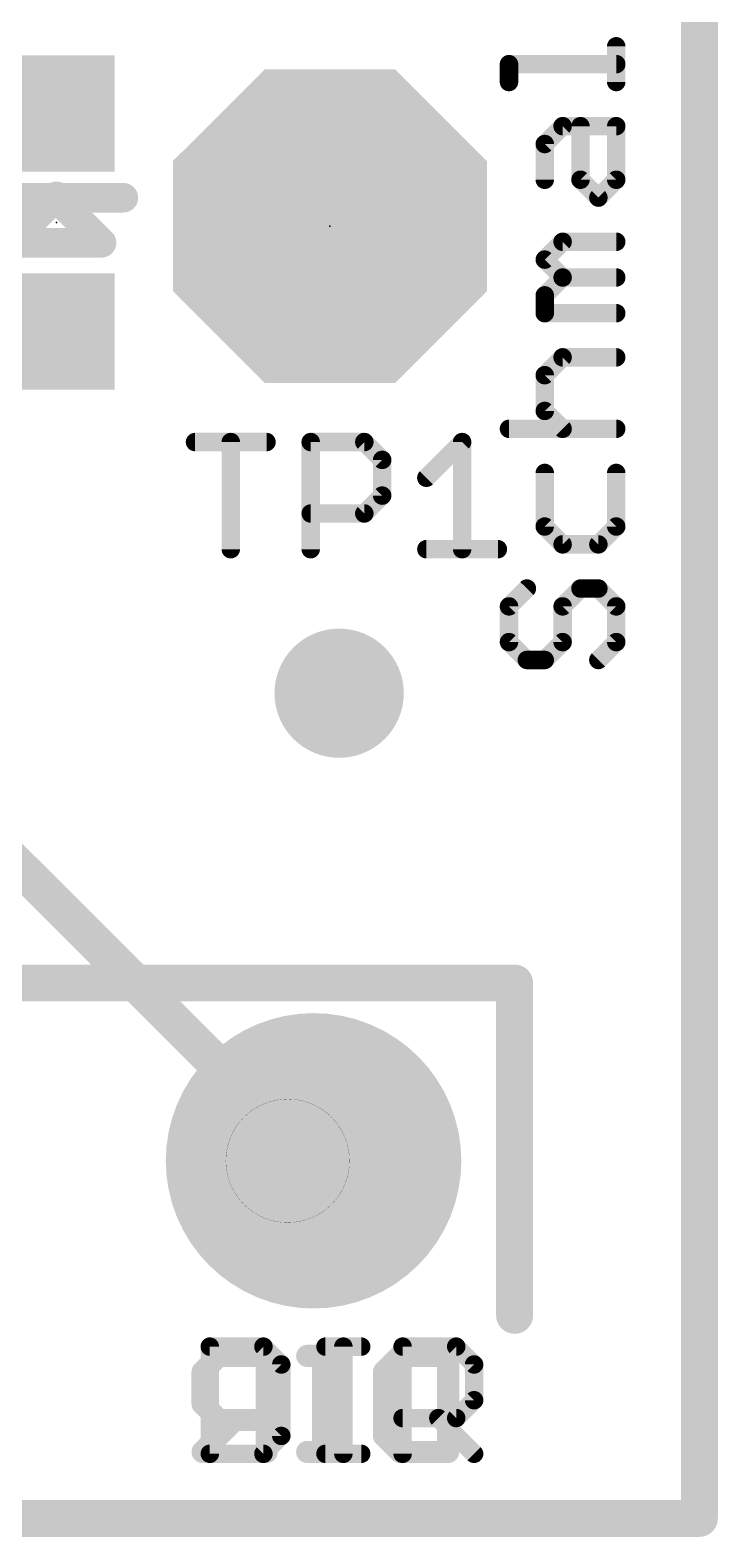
# Model space of a CAD drawing. Extents: x -11.8 to 66.2, y -19.6 to 35.5.
# Drawn here: x 32.23 to 36.96, y -0.13 to 10.24 of the extents above; entities that cross this region are included whole.
import ezdxf

# ---------------------------------------------------------------- set-up
doc = ezdxf.new("R2010")
doc.units = 0
for name, color, linetype in [('1', 12, 'CONTINUOUS'), ('16', 132, 'CONTINUOUS'), ('17', 110, 'CONTINUOUS'), ('18', 110, 'CONTINUOUS'), ('20', 53, 'CONTINUOUS'), ('21', 41, 'CONTINUOUS'), ('22', 40, 'CONTINUOUS'), ('23', 53, 'CONTINUOUS'), ('51', 53, 'CONTINUOUS')]:
    doc.layers.add(name, color=color, linetype=linetype)

# ---------------------------------------------------------------- blocks, each defined once
blk = doc.blocks.new('ROUNDP')
at = {"const_width": 0.5}
blk.add_lwpolyline([(0, -0.25, 1), (0, 0.25, 1), (0, -0.25)], format="xyb", dxfattribs=at)
blk = doc.blocks.new('RECT')
blk.add_solid([(-0.5, -0.5), (0.5, -0.5), (-0.5, 0.5), (0.5, 0.5)])
blk = doc.blocks.new('OCTAGONP')
at = {"const_width": 0.5}
blk.add_lwpolyline([(-0.25, -0.1036), (-0.25, 0.1036), (-0.1036, 0.25), (0.1036, 0.25), (0.25, 0.1036), (0.25, -0.1036), (0.1036, -0.25), (-0.1036, -0.25), (-0.25, -0.1036), (-0.25, 0.1036)], dxfattribs=at)
blk = doc.blocks.new('ROUNDV')
at = {"const_width": 0.5}
blk.add_lwpolyline([(0, -0.25, 1), (0, 0.25, 1), (0, -0.25)], format="xyb", dxfattribs=at)

msp = doc.modelspace()

# ---------------------------------------------------------------- linework, layer by layer
at = {"layer": '1', "const_width": 0.254}
for points in [[(36.83, 30.48), (36.83, 0)], [(30.861, 8.167), (32.4088, 8.167)], [(32.4088, 8.167), (32.4104, 8.1654)], [(34.1778, 2.46), (31.5578, 5.08)], [(36.83, 0), (0, 0)]]:
    msp.add_lwpolyline(points, dxfattribs=at)
at = {"layer": '1', "const_width": 0.127}
for points in [[(32.4537, 8.2119, 1), (32.3639, 8.1221)], [(32.4088, 8.1035, 1), (32.4088, 8.2305)], [(32.3655, 8.1205, 1), (32.4553, 8.2103)], [(34.1329, 2.4151, 1), (34.2227, 2.5049)], [(36.83, -0.0635, 1), (36.83, 0.0635)], [(36.7665, 0, 1), (36.8935, 0)]]:
    msp.add_lwpolyline(points, format="xyb", dxfattribs=at)
at = {"layer": '16', "const_width": 0.254}
for points in [[(36.83, 30.48), (36.83, 0)], [(36.83, 0), (0, 0)]]:
    msp.add_lwpolyline(points, dxfattribs=at)
at = {"layer": '16', "const_width": 0.127}
for points in [[(36.83, -0.0635, 1), (36.83, 0.0635)], [(36.7665, 0, 1), (36.8935, 0)]]:
    msp.add_lwpolyline(points, format="xyb", dxfattribs=at)
at = {"layer": '20', "const_width": 0.254}
for points in [[(36.83, 30.48), (36.83, 0)], [(36.83, 0), (0, 0)]]:
    msp.add_lwpolyline(points, dxfattribs=at)
at = {"layer": '20', "const_width": 0.127}
for points in [[(36.83, -0.0635, 1), (36.83, 0.0635)], [(36.7665, 0, 1), (36.8935, 0)]]:
    msp.add_lwpolyline(points, format="xyb", dxfattribs=at)
at = {"layer": '21'}
for points, const_width in [([(36.83, 0), (36.83, 30.48)], 0.254), ([(36.2585, 9.8815), (36.2585, 10.1272)], 0.127), ([(35.5213, 9.8815), (35.5213, 10.0043)], 0.127), ([(35.5213, 10.0043), (36.2585, 10.0043)], 0.127), ([(35.767, 9.4549), (35.8899, 9.5777)], 0.127), ([(35.8899, 9.5777), (36.2585, 9.5777)], 0.127), ([(36.0128, 9.2091), (36.0128, 9.5777)], 0.127), ([(36.2585, 9.5777), (36.2585, 9.2091)], 0.127), ([(35.767, 9.2091), (35.767, 9.4549)], 0.127), ([(36.1356, 9.0863), (36.0128, 9.2091)], 0.127), ([(36.2585, 9.2091), (36.1356, 9.0863)], 0.127), ([(31.9504, 9.0854), (32.4104, 9.0854)], 0.2032), ([(32.4104, 9.0954), (32.0904, 8.7754)], 0.2032), ([(32.8704, 9.0854), (32.4104, 9.0854)], 0.2032), ([(32.4104, 9.0854), (32.7204, 8.7754)], 0.2032), ([(32.0904, 8.7754), (32.7204, 8.7754)], 0.2032), ([(35.767, 8.6597), (35.8899, 8.7826)], 0.127), ([(35.8899, 8.7826), (36.2585, 8.7826)], 0.127), ([(35.8899, 8.5368), (35.767, 8.6597)], 0.127), ([(35.767, 8.4139), (35.8899, 8.5368)], 0.127), ([(35.8899, 8.5368), (36.2585, 8.5368)], 0.127), ([(35.767, 8.2911), (35.767, 8.4139)], 0.127), ([(36.2585, 8.2911), (35.767, 8.2911)], 0.127), ([(35.767, 7.8645), (35.8899, 7.9874)], 0.127), ([(35.8899, 7.9874), (36.2585, 7.9874)], 0.127), ([(35.767, 7.6188), (35.767, 7.8645)], 0.127), ([(35.8899, 7.4959), (35.767, 7.6188)], 0.127), ([(33.3629, 7.4047), (33.8544, 7.4047)], 0.127), ([(33.6086, 6.6675), (33.6086, 7.4047)], 0.127), ([(34.1581, 6.6675), (34.1581, 7.4047)], 0.127), ([(34.1581, 7.4047), (34.5267, 7.4047)], 0.127), ([(34.5267, 7.4047), (34.6496, 7.2819)], 0.127), ([(34.9533, 7.159), (35.199, 7.4047)], 0.127), ([(35.199, 7.4047), (35.199, 6.6675)], 0.127), ([(35.5213, 7.4959), (36.2585, 7.4959)], 0.127), ([(34.6496, 7.2819), (34.6496, 7.0361)], 0.127), ([(35.767, 7.1922), (35.767, 6.8236)], 0.127), ([(36.2585, 6.8236), (36.2585, 7.1922)], 0.127), ([(34.6496, 7.0361), (34.5267, 6.9132)], 0.127), ([(34.5267, 6.9132), (34.1581, 6.9132)], 0.127), ([(35.767, 6.8236), (35.8899, 6.7007)], 0.127), ([(36.1356, 6.7007), (36.2585, 6.8236)], 0.127), ([(35.8899, 6.7007), (36.1356, 6.7007)], 0.127), ([(34.9533, 6.6675), (35.4448, 6.6675)], 0.127), ([(35.6441, 6.397), (35.5213, 6.2741)], 0.127), ([(35.8899, 6.2741), (36.0128, 6.397)], 0.127), ([(36.0128, 6.397), (36.1356, 6.397)], 0.127), ([(36.1356, 6.397), (36.2585, 6.2741)], 0.127), ([(35.5213, 6.2741), (35.5213, 6.0284)], 0.127), ([(35.8899, 6.0284), (35.8899, 6.2741)], 0.127), ([(36.2585, 6.2741), (36.2585, 6.0284)], 0.127), ([(35.5213, 6.0284), (35.6441, 5.9055)], 0.127), ([(35.767, 5.9055), (35.8899, 6.0284)], 0.127), ([(36.2585, 6.0284), (36.1356, 5.9055)], 0.127), ([(35.6441, 5.9055), (35.767, 5.9055)], 0.127), ([(33.4645, 1.1817), (33.4645, 0.4445)], 0.127), ([(33.8331, 1.1817), (33.4645, 1.1817)], 0.127), ([(33.956, 1.0589), (33.8331, 1.1817)], 0.127), ([(34.2597, 1.1817), (34.5054, 1.1817)], 0.127), ([(34.3826, 0.4445), (34.3826, 1.1817)], 0.127), ([(34.7898, 0.4445), (34.7898, 1.1817)], 0.127), ([(34.7898, 1.1817), (35.1584, 1.1817)], 0.127), ([(35.1584, 1.1817), (35.2813, 1.0589)], 0.127), ([(33.956, 0.5674), (33.956, 1.0589)], 0.127), ([(35.2813, 1.0589), (35.2813, 0.8131)], 0.127), ([(35.2813, 0.8131), (35.1584, 0.6902)], 0.127), ([(35.1584, 0.6902), (34.7898, 0.6902)], 0.127), ([(35.0356, 0.6902), (35.2813, 0.4445)], 0.127), ([(33.8331, 0.4445), (33.956, 0.5674)], 0.127), ([(33.4645, 0.4445), (33.8331, 0.4445)], 0.127), ([(34.2597, 0.4445), (34.5054, 0.4445)], 0.127), ([(0, 0), (36.83, 0)], 0.254)]:
    msp.add_lwpolyline(points, dxfattribs=dict(at, const_width=const_width))
for points, const_width in [([(36.2903, 10.1272, 1), (36.2268, 10.1272)], 0.0635), ([(35.553, 10.0043, 1), (35.4895, 10.0043)], 0.0635), ([(35.5213, 10.0361, 1), (35.5213, 9.9726)], 0.0635), ([(36.2585, 9.9726, 1), (36.2585, 10.0361)], 0.0635), ([(35.4895, 9.8815, 1), (35.553, 9.8815)], 0.0635), ([(36.2268, 9.8815, 1), (36.2903, 9.8815)], 0.0635), ([(35.8899, 9.6095, 1), (35.8899, 9.546)], 0.0635), ([(35.9123, 9.5553, 1), (35.8674, 9.6002)], 0.0635), ([(36.0445, 9.5777, 1), (35.981, 9.5777)], 0.0635), ([(36.2903, 9.5777, 1), (36.2268, 9.5777)], 0.0635), ([(36.2585, 9.546, 1), (36.2585, 9.6095)], 0.0635), ([(35.7988, 9.4549, 1), (35.7353, 9.4549)], 0.0635), ([(35.7446, 9.4773, 1), (35.7895, 9.4324)], 0.0635), ([(35.7353, 9.2091, 1), (35.7988, 9.2091)], 0.0635), ([(35.981, 9.2091, 1), (36.0445, 9.2091)], 0.0635), ([(36.0352, 9.2316, 1), (35.9903, 9.1867)], 0.0635), ([(36.2268, 9.2091, 1), (36.2903, 9.2091)], 0.0635), ([(36.281, 9.1867, 1), (36.236, 9.2316)], 0.0635), ([(32.4104, 9.1362, 1), (32.4104, 9.0346)], 0.1016), ([(32.4463, 9.1213, 1), (32.3745, 9.0495)], 0.1016), ([(32.4463, 9.0595, 1), (32.3745, 9.1313)], 0.1016), ([(32.4104, 9.0346, 1), (32.4104, 9.1362)], 0.1016), ([(32.8704, 9.0346, 1), (32.8704, 9.1362)], 0.1016), ([(36.1132, 9.1087, 1), (36.1581, 9.0638)], 0.0635), ([(36.1132, 9.0638, 1), (36.1581, 9.1087)], 0.0635), ([(32.6845, 8.7395, 1), (32.7563, 8.8113)], 0.1016), ([(32.7204, 8.7246, 1), (32.7204, 8.8262)], 0.1016), ([(35.8899, 8.8143, 1), (35.8899, 8.7508)], 0.0635), ([(35.9123, 8.7601, 1), (35.8674, 8.805)], 0.0635), ([(36.2585, 8.7508, 1), (36.2585, 8.8143)], 0.0635), ([(35.7895, 8.6821, 1), (35.7446, 8.6372)], 0.0635), ([(35.7446, 8.6821, 1), (35.7895, 8.6372)], 0.0635), ([(35.8899, 8.5686, 1), (35.8899, 8.5051)], 0.0635), ([(35.9123, 8.5144, 1), (35.8674, 8.5593)], 0.0635), ([(35.8674, 8.5144, 1), (35.9123, 8.5593)], 0.0635), ([(36.2585, 8.5051, 1), (36.2585, 8.5686)], 0.0635), ([(35.7988, 8.4139, 1), (35.7353, 8.4139)], 0.0635), ([(35.7446, 8.4364, 1), (35.7895, 8.3915)], 0.0635), ([(35.767, 8.3228, 1), (35.767, 8.2593)], 0.0635), ([(35.7353, 8.2911, 1), (35.7988, 8.2911)], 0.0635), ([(36.2585, 8.2593, 1), (36.2585, 8.3228)], 0.0635), ([(35.8899, 8.0191, 1), (35.8899, 7.9556)], 0.0635), ([(35.9123, 7.9649, 1), (35.8674, 8.0098)], 0.0635), ([(36.2585, 7.9556, 1), (36.2585, 8.0191)], 0.0635), ([(35.7988, 7.8645, 1), (35.7353, 7.8645)], 0.0635), ([(35.7446, 7.8869, 1), (35.7895, 7.842)], 0.0635), ([(35.7895, 7.6412, 1), (35.7446, 7.5963)], 0.0635), ([(35.7353, 7.6188, 1), (35.7988, 7.6188)], 0.0635), ([(33.3629, 7.4365, 1), (33.3629, 7.373)], 0.0635), ([(33.6404, 7.4047, 1), (33.5769, 7.4047)], 0.0635), ([(33.8544, 7.373, 1), (33.8544, 7.4365)], 0.0635), ([(34.1898, 7.4047, 1), (34.1263, 7.4047)], 0.0635), ([(34.1581, 7.4365, 1), (34.1581, 7.373)], 0.0635), ([(34.5492, 7.4272, 1), (34.5043, 7.3823)], 0.0635), ([(34.5267, 7.373, 1), (34.5267, 7.4365)], 0.0635), ([(35.2308, 7.4047, 1), (35.1673, 7.4047)], 0.0635), ([(35.2215, 7.3823, 1), (35.1766, 7.4272)], 0.0635), ([(35.5213, 7.5276, 1), (35.5213, 7.4641)], 0.0635), ([(35.8674, 7.4734, 1), (35.9123, 7.5183)], 0.0635), ([(36.2585, 7.4641, 1), (36.2585, 7.5276)], 0.0635), ([(34.6813, 7.2819, 1), (34.6178, 7.2819)], 0.0635), ([(34.6271, 7.2594, 1), (34.672, 7.3043)], 0.0635), ([(34.9308, 7.1814, 1), (34.9757, 7.1365)], 0.0635), ([(35.7988, 7.1922, 1), (35.7353, 7.1922)], 0.0635), ([(36.2903, 7.1922, 1), (36.2268, 7.1922)], 0.0635), ([(34.6178, 7.0361, 1), (34.6813, 7.0361)], 0.0635), ([(34.672, 7.0137, 1), (34.6271, 7.0586)], 0.0635), ([(34.1581, 6.945, 1), (34.1581, 6.8815)], 0.0635), ([(34.5043, 6.9357, 1), (34.5492, 6.8908)], 0.0635), ([(34.5267, 6.8815, 1), (34.5267, 6.945)], 0.0635), ([(35.7353, 6.8236, 1), (35.7988, 6.8236)], 0.0635), ([(35.7895, 6.846, 1), (35.7446, 6.8011)], 0.0635), ([(36.2268, 6.8236, 1), (36.2903, 6.8236)], 0.0635), ([(36.281, 6.8011, 1), (36.236, 6.846)], 0.0635), ([(35.8899, 6.7324, 1), (35.8899, 6.6689)], 0.0635), ([(35.8674, 6.6782, 1), (35.9123, 6.7231)], 0.0635), ([(36.1132, 6.7231, 1), (36.1581, 6.6782)], 0.0635), ([(36.1356, 6.6689, 1), (36.1356, 6.7324)], 0.0635), ([(33.5769, 6.6675, 1), (33.6404, 6.6675)], 0.0635), ([(34.1263, 6.6675, 1), (34.1898, 6.6675)], 0.0635), ([(34.9533, 6.6993, 1), (34.9533, 6.6358)], 0.0635), ([(35.1673, 6.6675, 1), (35.2308, 6.6675)], 0.0635), ([(35.4448, 6.6358, 1), (35.4448, 6.6993)], 0.0635), ([(35.6666, 6.3745, 1), (35.6217, 6.4194)], 0.0635), ([(36.0128, 6.4287, 1), (36.0128, 6.3652)], 0.0635), ([(36.0352, 6.3745, 1), (35.9903, 6.4194)], 0.0635), ([(36.1581, 6.4194, 1), (36.1132, 6.3745)], 0.0635), ([(36.1356, 6.3652, 1), (36.1356, 6.4287)], 0.0635), ([(35.553, 6.2741, 1), (35.4895, 6.2741)], 0.0635), ([(35.4988, 6.2966, 1), (35.5437, 6.2517)], 0.0635), ([(35.9216, 6.2741, 1), (35.8581, 6.2741)], 0.0635), ([(35.8674, 6.2966, 1), (35.9123, 6.2517)], 0.0635), ([(36.2903, 6.2741, 1), (36.2268, 6.2741)], 0.0635), ([(36.236, 6.2517, 1), (36.281, 6.2966)], 0.0635), ([(35.4895, 6.0284, 1), (35.553, 6.0284)], 0.0635), ([(35.5437, 6.0508, 1), (35.4988, 6.0059)], 0.0635), ([(35.8581, 6.0284, 1), (35.9216, 6.0284)], 0.0635), ([(35.9123, 6.0059, 1), (35.8674, 6.0508)], 0.0635), ([(36.2268, 6.0284, 1), (36.2903, 6.0284)], 0.0635), ([(36.281, 6.0059, 1), (36.236, 6.0508)], 0.0635), ([(35.6441, 5.9372, 1), (35.6441, 5.8738)], 0.0635), ([(35.6217, 5.883, 1), (35.6666, 5.928)], 0.0635), ([(35.7446, 5.928, 1), (35.7895, 5.883)], 0.0635), ([(35.767, 5.8738, 1), (35.767, 5.9372)], 0.0635), ([(36.1132, 5.928, 1), (36.1581, 5.883)], 0.0635), ([(33.4963, 1.1817, 1), (33.4327, 1.1817)], 0.0635), ([(33.4645, 1.2135, 1), (33.4645, 1.15)], 0.0635), ([(33.8556, 1.2042, 1), (33.8107, 1.1593)], 0.0635), ([(33.8331, 1.15, 1), (33.8331, 1.2135)], 0.0635), ([(34.2597, 1.2135, 1), (34.2597, 1.15)], 0.0635), ([(34.4143, 1.1817, 1), (34.3508, 1.1817)], 0.0635), ([(34.5054, 1.15, 1), (34.5054, 1.2135)], 0.0635), ([(34.7898, 1.2135, 1), (34.7898, 1.15)], 0.0635), ([(34.8216, 1.1817, 1), (34.7581, 1.1817)], 0.0635), ([(35.1809, 1.2042, 1), (35.136, 1.1593)], 0.0635), ([(35.1584, 1.15, 1), (35.1584, 1.2135)], 0.0635), ([(33.9877, 1.0589, 1), (33.9242, 1.0589)], 0.0635), ([(33.9335, 1.0364, 1), (33.9784, 1.0813)], 0.0635), ([(35.3131, 1.0589, 1), (35.2495, 1.0589)], 0.0635), ([(35.2588, 1.0364, 1), (35.3038, 1.0813)], 0.0635), ([(35.2495, 0.8131, 1), (35.3131, 0.8131)], 0.0635), ([(35.3038, 0.7907, 1), (35.2588, 0.8356)], 0.0635), ([(34.7898, 0.722, 1), (34.7898, 0.6585)], 0.0635), ([(35.058, 0.7127, 1), (35.0131, 0.6678)], 0.0635), ([(35.136, 0.7127, 1), (35.1809, 0.6678)], 0.0635), ([(35.1584, 0.6585, 1), (35.1584, 0.722)], 0.0635), ([(33.9784, 0.5449, 1), (33.9335, 0.5898)], 0.0635), ([(33.9242, 0.5674, 1), (33.9877, 0.5674)], 0.0635), ([(33.4327, 0.4445, 1), (33.4963, 0.4445)], 0.0635), ([(33.4645, 0.4763, 1), (33.4645, 0.4128)], 0.0635), ([(33.8107, 0.467, 1), (33.8556, 0.422)], 0.0635), ([(33.8331, 0.4128, 1), (33.8331, 0.4763)], 0.0635), ([(34.2597, 0.4763, 1), (34.2597, 0.4128)], 0.0635), ([(34.3508, 0.4445, 1), (34.4143, 0.4445)], 0.0635), ([(34.5054, 0.4128, 1), (34.5054, 0.4763)], 0.0635), ([(34.7581, 0.4445, 1), (34.8216, 0.4445)], 0.0635), ([(35.2588, 0.422, 1), (35.3038, 0.467)], 0.0635), ([(36.83, -0.0635, 1), (36.83, 0.0635)], 0.127), ([(36.7665, 0, 1), (36.8935, 0)], 0.127)]:
    msp.add_lwpolyline(points, format="xyb", dxfattribs=dict(at, const_width=const_width))
at = {"layer": '22'}
for points, const_width in [([(36.83, 0), (36.83, 30.48)], 0.254), ([(28.956, 3.683), (35.56, 3.683)], 0.254), ([(35.56, 3.683), (35.56, 1.397)], 0.254), ([(33.525, 1.1182), (33.4148, 1.008)], 0.1524), ([(33.8554, 1.1182), (33.525, 1.1182)], 0.1524), ([(33.8554, 0.4572), (33.8554, 1.1182)], 0.1524), ([(34.3544, 1.1182), (34.1341, 1.1182)], 0.1524), ([(34.2442, 0.4572), (34.2442, 1.1182)], 0.1524), ([(34.6622, 1.008), (34.7723, 1.1182)], 0.1524), ([(34.7723, 1.1182), (35.1028, 1.1182)], 0.1524), ([(35.1028, 1.1182), (35.1028, 0.4572)], 0.1524), ([(33.4148, 1.008), (33.4148, 0.7877)], 0.1524), ([(34.6622, 0.5674), (34.6622, 1.008)], 0.1524), ([(33.4148, 0.7877), (33.525, 0.6775)], 0.1524), ([(33.6351, 0.6775), (33.4148, 0.4572)], 0.1524), ([(33.525, 0.6775), (33.8554, 0.6775)], 0.1524), ([(34.7723, 0.4572), (34.6622, 0.5674)], 0.1524), ([(34.3544, 0.4572), (34.1341, 0.4572)], 0.1524), ([(35.1028, 0.4572), (34.7723, 0.4572)], 0.1524), ([(0, 0), (36.83, 0)], 0.254)]:
    msp.add_lwpolyline(points, dxfattribs=dict(at, const_width=const_width))
for points, const_width in [([(35.6235, 3.683, 1), (35.4965, 3.683)], 0.127), ([(35.56, 3.6195, 1), (35.56, 3.7465)], 0.127), ([(35.4965, 1.397, 1), (35.6235, 1.397)], 0.127), ([(33.525, 1.1563, 1), (33.525, 1.0801)], 0.0762), ([(33.5519, 1.0912, 1), (33.498, 1.1451)], 0.0762), ([(33.8935, 1.1182, 1), (33.8173, 1.1182)], 0.0762), ([(33.8554, 1.0801, 1), (33.8554, 1.1563)], 0.0762), ([(34.1341, 1.1563, 1), (34.1341, 1.0801)], 0.0762), ([(34.2823, 1.1182, 1), (34.2061, 1.1182)], 0.0762), ([(34.3544, 1.0801, 1), (34.3544, 1.1563)], 0.0762), ([(34.7723, 1.1563, 1), (34.7723, 1.0801)], 0.0762), ([(34.7993, 1.0912, 1), (34.7454, 1.1451)], 0.0762), ([(35.1409, 1.1182, 1), (35.0647, 1.1182)], 0.0762), ([(35.1028, 1.0801, 1), (35.1028, 1.1563)], 0.0762), ([(33.4529, 1.008, 1), (33.3767, 1.008)], 0.0762), ([(33.3879, 1.0349, 1), (33.4417, 0.9811)], 0.0762), ([(34.7003, 1.008, 1), (34.6241, 1.008)], 0.0762), ([(34.6352, 1.0349, 1), (34.6891, 0.9811)], 0.0762), ([(33.4417, 0.8146, 1), (33.3879, 0.7607)], 0.0762), ([(33.3767, 0.7877, 1), (33.4529, 0.7877)], 0.0762), ([(33.525, 0.7156, 1), (33.525, 0.6394)], 0.0762), ([(33.498, 0.6506, 1), (33.5519, 0.7045)], 0.0762), ([(33.6621, 0.6506, 1), (33.6082, 0.7045)], 0.0762), ([(33.8554, 0.6394, 1), (33.8554, 0.7156)], 0.0762), ([(34.6891, 0.5943, 1), (34.6352, 0.5404)], 0.0762), ([(33.3879, 0.4841, 1), (33.4417, 0.4303)], 0.0762), ([(34.1341, 0.4953, 1), (34.1341, 0.4191)], 0.0762), ([(34.3544, 0.4191, 1), (34.3544, 0.4953)], 0.0762), ([(34.6241, 0.5674, 1), (34.7003, 0.5674)], 0.0762), ([(34.7723, 0.4953, 1), (34.7723, 0.4191)], 0.0762), ([(34.7454, 0.4303, 1), (34.7993, 0.4841)], 0.0762), ([(35.1028, 0.4191, 1), (35.1028, 0.4953)], 0.0762), ([(33.8173, 0.4572, 1), (33.8935, 0.4572)], 0.0762), ([(34.2061, 0.4572, 1), (34.2823, 0.4572)], 0.0762), ([(35.0647, 0.4572, 1), (35.1409, 0.4572)], 0.0762), ([(36.83, -0.0635, 1), (36.83, 0.0635)], 0.127), ([(36.7665, 0, 1), (36.8935, 0)], 0.127)]:
    msp.add_lwpolyline(points, format="xyb", dxfattribs=dict(at, const_width=const_width))
at = {"layer": '23'}
for p in [(32.4104, 8.9154), (34.29, 8.89)]:
    msp.add_point(p, dxfattribs=at)
at = {"layer": '51'}
for points, const_width in [([(34.29, 8.128, 1), (34.29, 9.652, 1), (34.29, 8.128)], 0.1524), ([(34, 2.035, 1), (34, 2.885, 1), (34, 2.035)], 0.001)]:
    msp.add_lwpolyline(points, format="xyb", dxfattribs=dict(at, const_width=const_width))

# ---------------------------------------------------------------- block references
at = {"layer": '1', "xscale": 0.8, "yscale": 0.8}
for p in [(32.4104, 9.6654), (32.4104, 8.1654)]:
    msp.add_blockref('RECT', p, dxfattribs=at)
at = {"layer": '17'}
for name, p, xscale, yscale in [('OCTAGONP', (34.29, 8.89), 2.159, 2.159), ('OCTAGONP', (34.29, 8.89), 2.159, 2.159), ('ROUNDP', (34.1778, 2.46), 2.032, 2.032), ('ROUNDP', (34.1778, 2.46), 2.032, 2.032)]:
    msp.add_blockref(name, p, dxfattribs=dict(at, xscale=xscale, yscale=yscale))
at = {"layer": '18', "xscale": 0.889, "yscale": 0.889}
msp.add_blockref('ROUNDV', (34.3535, 5.6769), dxfattribs=at)
msp.add_blockref('ROUNDV', (34.3535, 5.6769), dxfattribs=at)
at = {"layer": '51', "xscale": 0.6604, "yscale": 0.6604}
msp.add_blockref('RECT', (34.29, 8.89), dxfattribs=at)

doc.saveas('drawing.dxf')
